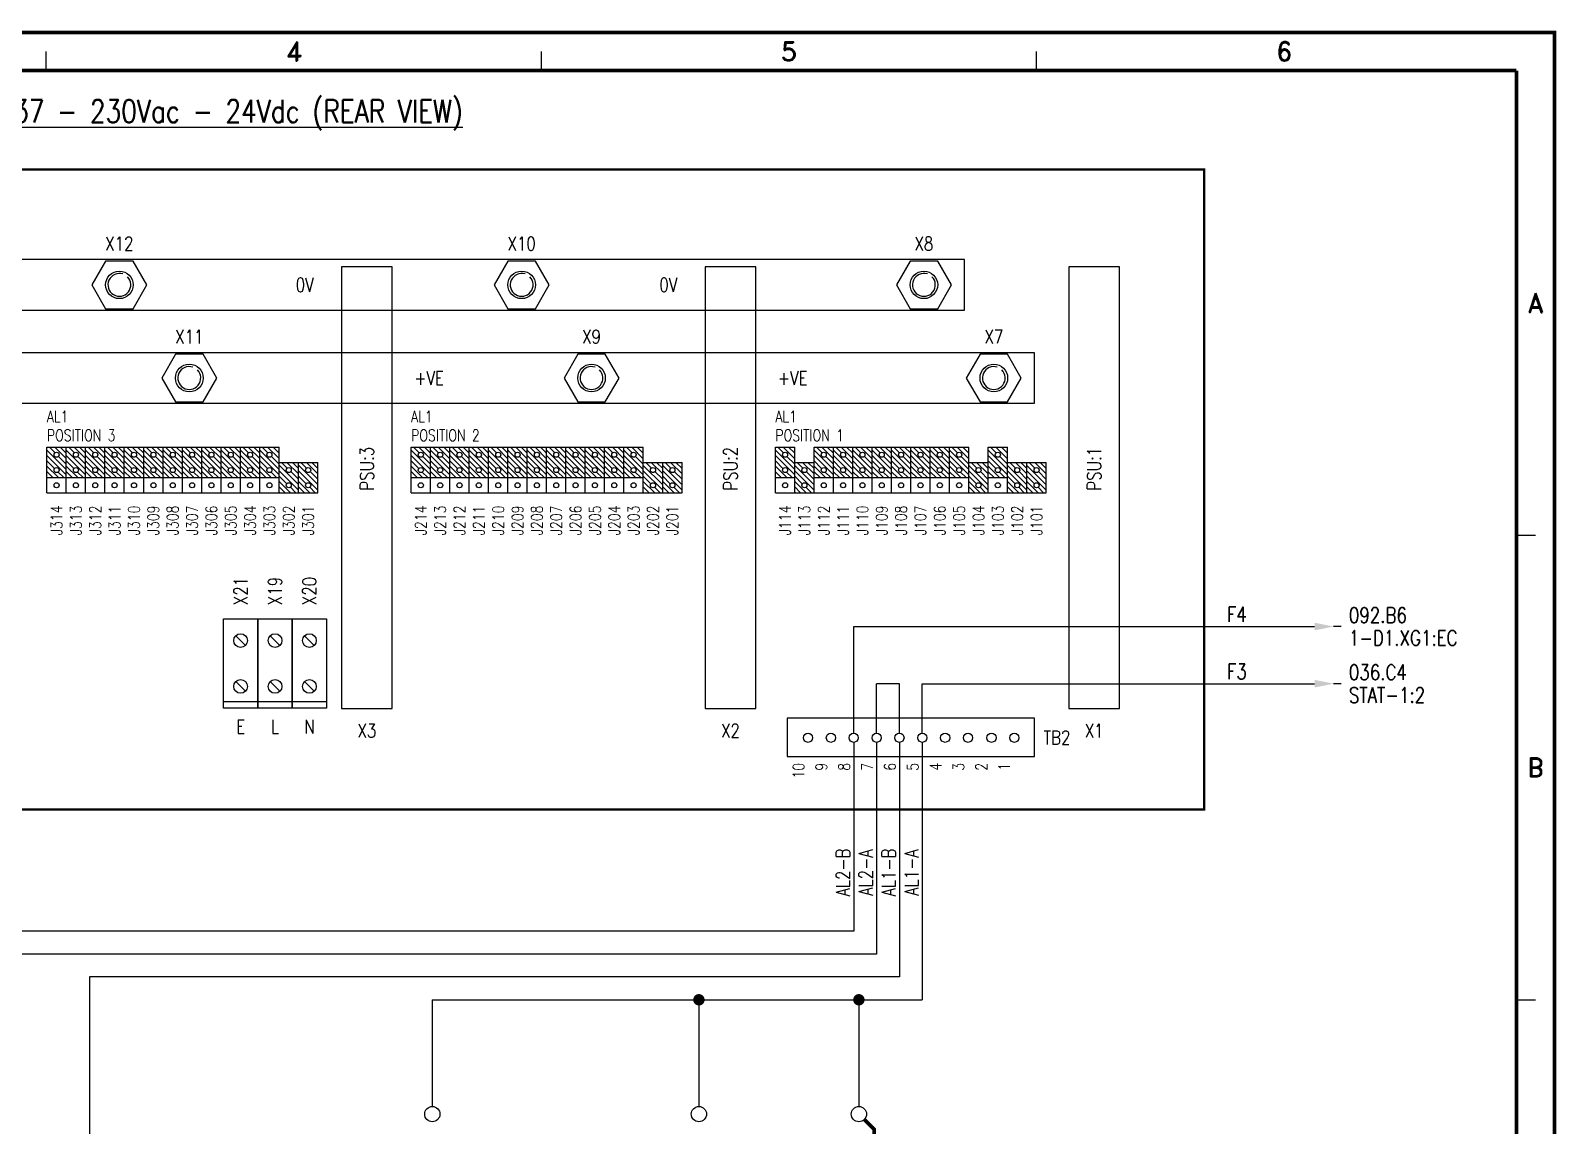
# Model space of a CAD drawing. Extents: x 0 to 414, y 0 to 285.
# Drawn here: x 208.9 to 409.3, y 141.5 to 285.2 of the extents above; entities that cross this region are included whole.
import ezdxf
from ezdxf.enums import TextEntityAlignment as Align

# ---------------------------------------------------------------- set-up
doc = ezdxf.new("R2010")
doc.units = 0
doc.header["$MEASUREMENT"] = 0
doc.linetypes.add('CONTINU', pattern=[0])
doc.linetypes.add('HIDDEN', pattern=[9.525, 6.35, -3.175])
doc.layers.get('0').update_dxf_attribs({"linetype": 'CONTINUOUS'})
for name, color, linetype in [('01-Draw', 7, 'CONTINUOUS'), ('02-Text', 2, 'CONTINUOUS'), ('03-Dim', 3, 'CONTINUOUS'), ('COL', 2, 'CONTINU'), ('MCABGREY-0_5', 4, 'CONTINUOUS'), ('MCABMARKON', 4, 'CONTINUOUS'), ('PCABGREY-0_5', 7, 'CONTINUOUS'), ('PCABMARKON', 7, 'CONTINUOUS'), ('ROW', 2, 'CONTINU'), ('TEXT', 2, 'CONTINUOUS'), ('TPOL', 3, 'CONTINUOUS'), ('UPS', 2, 'CONTINUOUS'), ('XR_FUNCTION', 2, 'CONTINUOUS'), ('XR_MAIN', 2, 'CONTINUOUS')]:
    doc.layers.add(name, color=color, linetype=linetype)
doc.styles.add('CROSSREF', font='ROMANS.shx', dxfattribs={"width": 0.8, "height": 1})
doc.styles.add('FUNCTION', font='romans.shx', dxfattribs={"width": 0.8, "height": 2.5})
doc.styles.add('ROMAND', font='ROMAND')
doc.styles.add('ROMANS', font='romans.shx', dxfattribs={"width": 0.8})
doc.styles.add('WIRES', font='ROMANS.shx', dxfattribs={"width": 0.8, "height": 2})

# ---------------------------------------------------------------- blocks, each defined once
blk = doc.blocks.new('HS-A3')
at = {"color": 1}
for p, q in [((211, 280), (211, 282.5)), ((276, 280), (276, 282.5)), ((341, 280), (341, 282.5)), ((404, 219), (406.5, 219)), ((404, 158), (406.5, 158))]:
    blk.add_line(p, q, dxfattribs=at)
at = {"color": 1, "const_width": 0.5}
blk.add_lwpolyline([(16, 3), (409, 3), (409, 285), (16, 285)], close=True, dxfattribs=at)
for points in [[(16, 280), (404, 280)], [(404, 38), (404, 280)]]:
    blk.add_lwpolyline(points, dxfattribs=at)
at = {"color": 2, "style": 'ROMAND'}
for s, p in [('4', (243.5, 282.5)), ('5', (308.5, 282.5)), ('6', (373.5, 282.5)), ('A', (406.5, 249.5)), ('B', (406.5, 188.5))]:
    blk.add_text(s, height=2.5, dxfattribs=at).set_placement(p, align=Align.MIDDLE)
at = {"layer": 'COL', "style": 'ROMAND', "flags": 9}
for tag, p in [('COL1', (48.5, 282.5)), ('COL2', (113.5, 282.5)), ('COL3', (178.5, 282.5)), ('COL4', (243.5, 282.5)), ('COL5', (308.5, 282.5)), ('COL6', (373.5, 282.5))]:
    blk.add_attdef(tag, p, '', height=2.5, dxfattribs=at)
at = {"layer": 'ROW', "style": 'ROMAND', "flags": 9}
for tag, p in [('ROW1', (406.5, 249.5)), ('ROW2', (406.5, 188.5)), ('ROW3', (406.5, 127.5)), ('ROW4', (406.5, 66.5))]:
    blk.add_attdef(tag, p, '', height=2.5, dxfattribs=at)
at = {"layer": 'UPS', "color": 3, "style": 'ROMANS', "width": 0.8, "flags": 8}
blk.add_attdef('PROJS->NOMPRO', text='', height=1.7, rotation=90, dxfattribs=at).set_placement((13.5, 35), align=Align.MIDDLE_LEFT)
at = {"layer": 'UPS', "style": 'ROMANS', "width": 0.8, "flags": 8}
for tag, height, p in [('PLANOS->VERIF', 2.5, (293.5, 34.25)), ('PLANOS->CANVI1', 2.5, (109, 29.25)), ('PLANOS->NCAN1', 2.5, (149, 29.25)), ('PLANOS->DCAN1', 2.5, (262.5, 29.25)), ('PLANOS->ORIG', 2.5, (293.5, 29.25)), ('PLANOS->CANVI2', 2.5, (109, 24.25)), ('PLANOS->NCAN2', 2.5, (149, 24.25)), ('PLANOS->DCAN2', 2.5, (262.5, 24.25)), ('PLANOS->HECHF', 2.5, (293.5, 24.25)), ('PLANOS->CANVI3', 2.5, (109, 19.25)), ('PLANOS->NCAN3', 2.5, (149, 19.25)), ('PLANOS->DCAN3', 2.5, (262.5, 19.25)), ('PLANOS->HECHD', 2.5, (293.5, 19.25)), ('PLANOS->CANVI4', 2.5, (109, 14.25)), ('PLANOS->NCAN4', 2.5, (149, 14.25)), ('PLANOS->DCAN4', 2.5, (262.5, 14.25)), ('PLANOS->DATACREA', 2.5, (293.5, 14.25)), ('PLANOS->CANVI5', 2.5, (109, 9.25)), ('PLANOS->NCAN5', 2.5, (149, 9.25)), ('PLANOS->DCAN5', 2.5, (262.5, 9.25)), ('PLANOS->NR1', 2.5, (293.5, 9.25)), ('PROJS->DESCPRO3', 5, (345.5, 5.5)), ('PLANOS->PLANO', 5, (378.5, 5.5)), ('PLANOS->USER', 5, (402.75, 5.5)), ('PLANOS->NR2', 2.5, (293.5, 4.25))]:
    blk.add_attdef(tag, text='', height=height, dxfattribs=at).set_placement(p, align=Align.CENTER)
at = {"layer": 'UPS', "style": 'ROMANS', "width": 3.1263, "flags": 8}
blk.add_attdef('PLANOS->MCAN1', text='', height=2.5, rotation=0.061173, dxfattribs=at).set_placement((155, 31.6443), (254, 31.75), align=Align.FIT)
at = {"layer": 'UPS', "style": 'ROMANS', "flags": 8}
for tag, width, p, p2 in [('PLANOS->MCAN2', 3.0574, (155, 26.75), (254, 26.75)), ('PLANOS->MCAN3', 3.0574, (155, 21.75), (254, 21.75)), ('PLANOS->MCAN4', 3.0462, (155, 16.75), (254, 16.75)), ('PLANOS->MCAN5', 3.0574, (155, 11.75), (254, 11.75))]:
    blk.add_attdef(tag, text='', height=2.5, dxfattribs=dict(at, width=width)).set_placement(p, p2, align=Align.FIT)
at = {"layer": 'UPS', "style": 'ROMANS', "width": 0.8, "flags": 8}
blk.add_attdef('PLANOS->DENOM', (313.5, 24.25), '', height=2.5, dxfattribs=at)
at = {"layer": 'UPS', "color": 4, "style": 'ROMANS', "width": 0.8, "flags": 8}
for tag, p in [('PROJS->DESCPRO1', (303, 19.25)), ('PROJS->DESCPRO2', (303, 14.25))]:
    blk.add_attdef(tag, p, '', height=2.5, dxfattribs=at)
at = {"layer": 'UPS', "color": 3, "style": 'ROMANS', "width": 0.8, "flags": 8}
blk.add_attdef('PLANOS->PROTOTIPO', text='', height=1.7, dxfattribs=at).set_placement((39.5, 5.5), align=Align.MIDDLE_LEFT)
at = {"layer": 'UPS', "style": 'ROMANS', "width": 0.8, "flags": 8}
blk.add_attdef('PLANOS->OBS4', text='', height=2.5, dxfattribs=at).set_placement((107, 5.5), align=Align.MIDDLE_LEFT)
blk = doc.blocks.new('EQUPOT03')
blk.add_line((0, 0), (-1, 0))
blk.add_solid([(-3.5, 0.5), (-3.5, -0.5), (-1, 0)])
at = {"layer": 'TEXT', "style": 'ROMANS', "width": 0.8}
blk.add_attdef('CONNECTION', text='', height=2, dxfattribs=at).set_placement((1, -1.5), align=Align.MIDDLE_LEFT)
at = {"layer": 'TPOL', "style": 'ROMANS', "flags": 8}
blk.add_attdef('CN1', (-3.5, 0), '', height=0.0025, dxfattribs=at)
at = {"layer": 'XR_FUNCTION', "style": 'FUNCTION', "width": 0.8, "flags": 1}
blk.add_attdef('XR_FUNCTION', text='', height=1, dxfattribs=at).set_placement((-4.5, 0), align=Align.MIDDLE_RIGHT)
at = {"layer": 'XR_MAIN', "style": 'CROSSREF', "width": 0.8}
for tag in ['XR_NEXT', 'XR_PREV']:
    blk.add_attdef(tag, text='', height=2, dxfattribs=at).set_placement((1, 1.5), align=Align.MIDDLE_LEFT)

msp = doc.modelspace()

# ---------------------------------------------------------------- hatches: boundary and pattern name
at = {"layer": '03-Dim'}
h = msp.add_hatch(dxfattribs=at)
h.set_pattern_fill('ANSI31', color=256, scale=4.000046, angle=-180, style=0)
h.set_pattern_definition([(135, (-459.3813, 489.8068), (0.35355743, 0.35355743), [])])
h.paths.add_polyline_path([(213.63, 226.55), (211.09, 226.55), (211.09, 230.55), (213.63, 230.55)])
h.paths.add_polyline_path([(212.03, 227.55, 1), (212.7, 227.55, 1)], flags=16)
h.paths.add_polyline_path([(212.7, 229.55, 1), (212.03, 229.55, 1)], flags=16)
h = msp.add_hatch(dxfattribs=at)
h.set_pattern_fill('ANSI31', color=256, scale=4.000046, angle=-180, style=0)
h.set_pattern_definition([(135, (-456.8416, 489.8068), (0.35355743, 0.35355743), [])])
h.paths.add_polyline_path([(216.17, 226.55), (213.63, 226.55), (213.63, 230.55), (216.17, 230.55)])
h.paths.add_polyline_path([(214.57, 227.55, 1), (215.24, 227.55, 1)], flags=16)
h.paths.add_polyline_path([(215.24, 229.55, 1), (214.57, 229.55, 1)], flags=16)
h = msp.add_hatch(dxfattribs=at)
h.set_pattern_fill('ANSI31', color=256, scale=4.000046, angle=-180, style=0)
h.set_pattern_definition([(135, (-454.3015, 489.8068), (0.35355743, 0.35355743), [])])
h.paths.add_polyline_path([(218.71, 226.55), (216.17, 226.55), (216.17, 230.55), (218.71, 230.55)])
h.paths.add_polyline_path([(217.11, 227.55, 1), (217.78, 227.55, 1)], flags=16)
h.paths.add_polyline_path([(217.78, 229.55, 1), (217.11, 229.55, 1)], flags=16)
h = msp.add_hatch(dxfattribs=at)
h.set_pattern_fill('ANSI31', color=256, scale=4.000046, angle=-180, style=0)
h.set_pattern_definition([(135, (-451.7614, 489.8068), (0.35355743, 0.35355743), [])])
h.paths.add_polyline_path([(221.25, 226.55), (218.71, 226.55), (218.71, 230.55), (221.25, 230.55)])
h.paths.add_polyline_path([(219.65, 227.55, 1), (220.32, 227.55, 1)], flags=16)
h.paths.add_polyline_path([(220.32, 229.55, 1), (219.65, 229.55, 1)], flags=16)
h = msp.add_hatch(dxfattribs=at)
h.set_pattern_fill('ANSI31', color=256, scale=4.000046, angle=-180, style=0)
h.set_pattern_definition([(135, (-449.2213, 489.8068), (0.35355743, 0.35355743), [])])
h.paths.add_polyline_path([(223.79, 226.55), (221.25, 226.55), (221.25, 230.55), (223.79, 230.55)])
h.paths.add_polyline_path([(222.19, 227.55, 1), (222.86, 227.55, 1)], flags=16)
h.paths.add_polyline_path([(222.86, 229.55, 1), (222.19, 229.55, 1)], flags=16)
h = msp.add_hatch(dxfattribs=at)
h.set_pattern_fill('ANSI31', color=256, scale=4.000046, angle=-180, style=0)
h.set_pattern_definition([(135, (-446.6812, 489.8068), (0.35355743, 0.35355743), [])])
h.paths.add_polyline_path([(226.33, 226.55), (223.79, 226.55), (223.79, 230.55), (226.33, 230.55)])
h.paths.add_polyline_path([(224.73, 227.55, 1), (225.4, 227.55, 1)], flags=16)
h.paths.add_polyline_path([(225.4, 229.55, 1), (224.73, 229.55, 1)], flags=16)
h = msp.add_hatch(dxfattribs=at)
h.set_pattern_fill('ANSI31', color=256, scale=4.000046, angle=-180, style=0)
h.set_pattern_definition([(135, (-444.14115, 489.8068), (0.35355743, 0.35355743), [])])
h.paths.add_polyline_path([(228.87, 226.55), (226.33, 226.55), (226.33, 230.55), (228.87, 230.55)])
h.paths.add_polyline_path([(227.27, 227.55, 1), (227.94, 227.55, 1)], flags=16)
h.paths.add_polyline_path([(227.94, 229.55, 1), (227.27, 229.55, 1)], flags=16)
h = msp.add_hatch(dxfattribs=at)
h.set_pattern_fill('ANSI31', color=256, scale=4.000046, angle=-180, style=0)
h.set_pattern_definition([(135, (-441.6011, 489.8068), (0.35355743, 0.35355743), [])])
h.paths.add_polyline_path([(231.41, 226.55), (228.87, 226.55), (228.87, 230.55), (231.41, 230.55)])
h.paths.add_polyline_path([(229.81, 227.55, 1), (230.48, 227.55, 1)], flags=16)
h.paths.add_polyline_path([(230.48, 229.55, 1), (229.81, 229.55, 1)], flags=16)
h = msp.add_hatch(dxfattribs=at)
h.set_pattern_fill('ANSI31', color=256, scale=4.000046, angle=-180, style=0)
h.set_pattern_definition([(135, (-439.0611, 489.8068), (0.35355743, 0.35355743), [])])
h.paths.add_polyline_path([(233.95, 226.55), (231.41, 226.55), (231.41, 230.55), (233.95, 230.55)])
h.paths.add_polyline_path([(232.35, 227.55, 1), (233.02, 227.55, 1)], flags=16)
h.paths.add_polyline_path([(233.02, 229.55, 1), (232.35, 229.55, 1)], flags=16)
h = msp.add_hatch(dxfattribs=at)
h.set_pattern_fill('ANSI31', color=256, scale=4.000046, angle=-180, style=0)
h.set_pattern_definition([(135, (-436.52106, 489.8068), (0.35355743, 0.35355743), [])])
h.paths.add_polyline_path([(236.49, 226.55), (233.95, 226.55), (233.95, 230.55), (236.49, 230.55)])
h.paths.add_polyline_path([(234.89, 227.55, 1), (235.56, 227.55, 1)], flags=16)
h.paths.add_polyline_path([(235.56, 229.55, 1), (234.89, 229.55, 1)], flags=16)
h = msp.add_hatch(dxfattribs=at)
h.set_pattern_fill('ANSI31', color=256, scale=4.000046, angle=-180, style=0)
h.set_pattern_definition([(135, (-433.98096, 489.8068), (0.35355743, 0.35355743), [])])
h.paths.add_polyline_path([(239.03, 226.55), (236.49, 226.55), (236.49, 230.55), (239.03, 230.55)])
h.paths.add_polyline_path([(237.43, 227.55, 1), (238.1, 227.55, 1)], flags=16)
h.paths.add_polyline_path([(238.1, 229.55, 1), (237.43, 229.55, 1)], flags=16)
h = msp.add_hatch(dxfattribs=at)
h.set_pattern_fill('ANSI31', color=256, scale=4.000046, angle=-180, style=0)
h.set_pattern_definition([(135, (-431.441, 489.8068), (0.35355743, 0.35355743), [])])
h.paths.add_polyline_path([(241.57, 226.55), (239.03, 226.55), (239.03, 230.55), (241.57, 230.55)])
h.paths.add_polyline_path([(239.97, 227.55, 1), (240.64, 227.55, 1)], flags=16)
h.paths.add_polyline_path([(240.64, 229.55, 1), (239.97, 229.55, 1)], flags=16)
h = msp.add_hatch(dxfattribs=at)
h.set_pattern_fill('ANSI31', color=256, scale=4.000046, angle=-180, style=0)
h.set_pattern_definition([(135, (-411.5761, 489.8068), (0.35355743, 0.35355743), [])])
h.paths.add_polyline_path([(261.44, 226.55), (258.9, 226.55), (258.9, 230.55), (261.44, 230.55)])
h.paths.add_polyline_path([(259.84, 227.55, 1), (260.5, 227.55, 1)], flags=16)
h.paths.add_polyline_path([(260.5, 229.55, 1), (259.84, 229.55, 1)], flags=16)
h = msp.add_hatch(dxfattribs=at)
h.set_pattern_fill('ANSI31', color=256, scale=4.000046, angle=-180, style=0)
h.set_pattern_definition([(135, (-409.0361, 489.8068), (0.35355743, 0.35355743), [])])
h.paths.add_polyline_path([(263.98, 226.55), (261.44, 226.55), (261.44, 230.55), (263.98, 230.55)])
h.paths.add_polyline_path([(262.38, 227.55, 1), (263.04, 227.55, 1)], flags=16)
h.paths.add_polyline_path([(263.04, 229.55, 1), (262.38, 229.55, 1)], flags=16)
h = msp.add_hatch(dxfattribs=at)
h.set_pattern_fill('ANSI31', color=256, scale=4.000046, angle=-180, style=0)
h.set_pattern_definition([(135, (-406.4963, 489.8068), (0.35355743, 0.35355743), [])])
h.paths.add_polyline_path([(266.52, 226.55), (263.98, 226.55), (263.98, 230.55), (266.52, 230.55)])
h.paths.add_polyline_path([(264.92, 227.55, 1), (265.58, 227.55, 1)], flags=16)
h.paths.add_polyline_path([(265.58, 229.55, 1), (264.92, 229.55, 1)], flags=16)
h = msp.add_hatch(dxfattribs=at)
h.set_pattern_fill('ANSI31', color=256, scale=4.000046, angle=-180, style=0)
h.set_pattern_definition([(135, (-403.9562, 489.8068), (0.35355743, 0.35355743), [])])
h.paths.add_polyline_path([(269.06, 226.55), (266.52, 226.55), (266.52, 230.55), (269.06, 230.55)])
h.paths.add_polyline_path([(267.46, 227.55, 1), (268.12, 227.55, 1)], flags=16)
h.paths.add_polyline_path([(268.12, 229.55, 1), (267.46, 229.55, 1)], flags=16)
h = msp.add_hatch(dxfattribs=at)
h.set_pattern_fill('ANSI31', color=256, scale=4.000046, angle=-180, style=0)
h.set_pattern_definition([(135, (-401.4161, 489.8068), (0.35355743, 0.35355743), [])])
h.paths.add_polyline_path([(271.6, 226.55), (269.06, 226.55), (269.06, 230.55), (271.6, 230.55)])
h.paths.add_polyline_path([(270, 227.55, 1), (270.66, 227.55, 1)], flags=16)
h.paths.add_polyline_path([(270.66, 229.55, 1), (270, 229.55, 1)], flags=16)
h = msp.add_hatch(dxfattribs=at)
h.set_pattern_fill('ANSI31', color=256, scale=4.000046, angle=-180, style=0)
h.set_pattern_definition([(135, (-398.876, 489.8068), (0.35355743, 0.35355743), [])])
h.paths.add_polyline_path([(274.14, 226.55), (271.6, 226.55), (271.6, 230.55), (274.14, 230.55)])
h.paths.add_polyline_path([(272.54, 227.55, 1), (273.2, 227.55, 1)], flags=16)
h.paths.add_polyline_path([(273.2, 229.55, 1), (272.54, 229.55, 1)], flags=16)
h = msp.add_hatch(dxfattribs=at)
h.set_pattern_fill('ANSI31', color=256, scale=4.000046, angle=-180, style=0)
h.set_pattern_definition([(135, (-396.33595, 489.8068), (0.35355743, 0.35355743), [])])
h.paths.add_polyline_path([(276.68, 226.55), (274.14, 226.55), (274.14, 230.55), (276.68, 230.55)])
h.paths.add_polyline_path([(275.08, 227.55, 1), (275.74, 227.55, 1)], flags=16)
h.paths.add_polyline_path([(275.74, 229.55, 1), (275.08, 229.55, 1)], flags=16)
h = msp.add_hatch(dxfattribs=at)
h.set_pattern_fill('ANSI31', color=256, scale=4.000046, angle=-180, style=0)
h.set_pattern_definition([(135, (-393.7959, 489.8068), (0.35355743, 0.35355743), [])])
h.paths.add_polyline_path([(279.22, 226.55), (276.68, 226.55), (276.68, 230.55), (279.22, 230.55)])
h.paths.add_polyline_path([(277.62, 227.55, 1), (278.28, 227.55, 1)], flags=16)
h.paths.add_polyline_path([(278.28, 229.55, 1), (277.62, 229.55, 1)], flags=16)
h = msp.add_hatch(dxfattribs=at)
h.set_pattern_fill('ANSI31', color=256, scale=4.000046, angle=-180, style=0)
h.set_pattern_definition([(135, (-391.2559, 489.8068), (0.35355743, 0.35355743), [])])
h.paths.add_polyline_path([(281.76, 226.55), (279.22, 226.55), (279.22, 230.55), (281.76, 230.55)])
h.paths.add_polyline_path([(280.16, 227.55, 1), (280.82, 227.55, 1)], flags=16)
h.paths.add_polyline_path([(280.82, 229.55, 1), (280.16, 229.55, 1)], flags=16)
h = msp.add_hatch(dxfattribs=at)
h.set_pattern_fill('ANSI31', color=256, scale=4.000046, angle=-180, style=0)
h.set_pattern_definition([(135, (-388.71586, 489.8068), (0.35355743, 0.35355743), [])])
h.paths.add_polyline_path([(284.3, 226.55), (281.76, 226.55), (281.76, 230.55), (284.3, 230.55)])
h.paths.add_polyline_path([(282.7, 227.55, 1), (283.36, 227.55, 1)], flags=16)
h.paths.add_polyline_path([(283.36, 229.55, 1), (282.7, 229.55, 1)], flags=16)
h = msp.add_hatch(dxfattribs=at)
h.set_pattern_fill('ANSI31', color=256, scale=4.000046, angle=-180, style=0)
h.set_pattern_definition([(135, (-386.17576, 489.8068), (0.35355743, 0.35355743), [])])
h.paths.add_polyline_path([(286.84, 226.55), (284.3, 226.55), (284.3, 230.55), (286.84, 230.55)])
h.paths.add_polyline_path([(285.24, 227.55, 1), (285.9, 227.55, 1)], flags=16)
h.paths.add_polyline_path([(285.9, 229.55, 1), (285.24, 229.55, 1)], flags=16)
h = msp.add_hatch(dxfattribs=at)
h.set_pattern_fill('ANSI31', color=256, scale=4.000046, angle=-180, style=0)
h.set_pattern_definition([(135, (-383.6358, 489.8068), (0.35355743, 0.35355743), [])])
h.paths.add_polyline_path([(289.38, 226.55), (286.84, 226.55), (286.84, 230.55), (289.38, 230.55)])
h.paths.add_polyline_path([(287.78, 227.55, 1), (288.44, 227.55, 1)], flags=16)
h.paths.add_polyline_path([(288.44, 229.55, 1), (287.78, 229.55, 1)], flags=16)
h = msp.add_hatch(dxfattribs=at)
h.set_pattern_fill('ANSI31', color=256, scale=4.000046, angle=-180, style=0)
h.set_pattern_definition([(135, (-363.7708, 489.8068), (0.35355743, 0.35355743), [])])
h.paths.add_polyline_path([(309.25, 226.55), (306.71, 226.55), (306.71, 230.55), (309.25, 230.55)])
h.paths.add_polyline_path([(307.64, 227.55, 1), (308.31, 227.55, 1)], flags=16)
h.paths.add_polyline_path([(308.31, 229.55, 1), (307.64, 229.55, 1)], flags=16)
h = msp.add_hatch(dxfattribs=at)
h.set_pattern_fill('ANSI31', color=256, scale=4.000046, angle=-180, style=0)
h.set_pattern_definition([(135, (-358.6908, 489.8068), (0.35355743, 0.35355743), [])])
h.paths.add_polyline_path([(314.33, 226.55), (311.79, 226.55), (311.79, 230.55), (314.33, 230.55)])
h.paths.add_polyline_path([(312.72, 227.55, 1), (313.39, 227.55, 1)], flags=16)
h.paths.add_polyline_path([(313.39, 229.55, 1), (312.72, 229.55, 1)], flags=16)
h = msp.add_hatch(dxfattribs=at)
h.set_pattern_fill('ANSI31', color=256, scale=4.000046, angle=-180, style=0)
h.set_pattern_definition([(135, (-356.1508, 489.8068), (0.35355743, 0.35355743), [])])
h.paths.add_polyline_path([(316.87, 226.55), (314.33, 226.55), (314.33, 230.55), (316.87, 230.55)])
h.paths.add_polyline_path([(315.26, 227.55, 1), (315.93, 227.55, 1)], flags=16)
h.paths.add_polyline_path([(315.93, 229.55, 1), (315.26, 229.55, 1)], flags=16)
h = msp.add_hatch(dxfattribs=at)
h.set_pattern_fill('ANSI31', color=256, scale=4.000046, angle=-180, style=0)
h.set_pattern_definition([(135, (-353.6108, 489.8068), (0.35355743, 0.35355743), [])])
h.paths.add_polyline_path([(319.41, 226.55), (316.87, 226.55), (316.87, 230.55), (319.41, 230.55)])
h.paths.add_polyline_path([(317.8, 227.55, 1), (318.47, 227.55, 1)], flags=16)
h.paths.add_polyline_path([(318.47, 229.55, 1), (317.8, 229.55, 1)], flags=16)
h = msp.add_hatch(dxfattribs=at)
h.set_pattern_fill('ANSI31', color=256, scale=4.000046, angle=-180, style=0)
h.set_pattern_definition([(135, (-351.0707, 489.8068), (0.35355743, 0.35355743), [])])
h.paths.add_polyline_path([(321.95, 226.55), (319.41, 226.55), (319.41, 230.55), (321.95, 230.55)])
h.paths.add_polyline_path([(320.34, 227.55, 1), (321.01, 227.55, 1)], flags=16)
h.paths.add_polyline_path([(321.01, 229.55, 1), (320.34, 229.55, 1)], flags=16)
h = msp.add_hatch(dxfattribs=at)
h.set_pattern_fill('ANSI31', color=256, scale=4.000046, angle=-180, style=0)
h.set_pattern_definition([(135, (-348.53065, 489.8068), (0.35355743, 0.35355743), [])])
h.paths.add_polyline_path([(324.49, 226.55), (321.95, 226.55), (321.95, 230.55), (324.49, 230.55)])
h.paths.add_polyline_path([(322.88, 227.55, 1), (323.55, 227.55, 1)], flags=16)
h.paths.add_polyline_path([(323.55, 229.55, 1), (322.88, 229.55, 1)], flags=16)
h = msp.add_hatch(dxfattribs=at)
h.set_pattern_fill('ANSI31', color=256, scale=4.000046, angle=-180, style=0)
h.set_pattern_definition([(135, (-345.9906, 489.8068), (0.35355743, 0.35355743), [])])
h.paths.add_polyline_path([(327.03, 226.55), (324.49, 226.55), (324.49, 230.55), (327.03, 230.55)])
h.paths.add_polyline_path([(325.42, 227.55, 1), (326.09, 227.55, 1)], flags=16)
h.paths.add_polyline_path([(326.09, 229.55, 1), (325.42, 229.55, 1)], flags=16)
h = msp.add_hatch(dxfattribs=at)
h.set_pattern_fill('ANSI31', color=256, scale=4.000046, angle=-180, style=0)
h.set_pattern_definition([(135, (-343.4506, 489.8068), (0.35355743, 0.35355743), [])])
h.paths.add_polyline_path([(329.57, 226.55), (327.03, 226.55), (327.03, 230.55), (329.57, 230.55)])
h.paths.add_polyline_path([(327.96, 227.55, 1), (328.63, 227.55, 1)], flags=16)
h.paths.add_polyline_path([(328.63, 229.55, 1), (327.96, 229.55, 1)], flags=16)
h = msp.add_hatch(dxfattribs=at)
h.set_pattern_fill('ANSI31', color=256, scale=4.000046, angle=-180, style=0)
h.set_pattern_definition([(135, (-340.91056, 489.8068), (0.35355743, 0.35355743), [])])
h.paths.add_polyline_path([(332.11, 226.55), (329.57, 226.55), (329.57, 230.55), (332.11, 230.55)])
h.paths.add_polyline_path([(330.5, 227.55, 1), (331.17, 227.55, 1)], flags=16)
h.paths.add_polyline_path([(331.17, 229.55, 1), (330.5, 229.55, 1)], flags=16)
h = msp.add_hatch(dxfattribs=at)
h.set_pattern_fill('ANSI31', color=256, scale=4.000046, angle=-180, style=0)
h.set_pattern_definition([(135, (-335.8305, 489.8068), (0.35355743, 0.35355743), [])])
h.paths.add_polyline_path([(337.19, 226.55), (334.65, 226.55), (334.65, 230.55), (337.19, 230.55)])
h.paths.add_polyline_path([(335.58, 227.55, 1), (336.25, 227.55, 1)], flags=16)
h.paths.add_polyline_path([(336.25, 229.55, 1), (335.58, 229.55, 1)], flags=16)
h = msp.add_hatch(dxfattribs=at)
h.set_pattern_fill('ANSI31', color=256, scale=4.000046, angle=-180, style=0)
h.set_pattern_definition([(135, (-428.9012, 487.8069), (0.35355743, 0.35355743), [])])
h.paths.add_polyline_path([(244.11, 224.55), (241.57, 224.55), (241.57, 228.55), (244.11, 228.55)])
h.paths.add_polyline_path([(242.51, 225.55, 1), (243.18, 225.55, 1)], flags=16)
h.paths.add_polyline_path([(243.18, 227.55, 1), (242.51, 227.55, 1)], flags=16)
h = msp.add_hatch(dxfattribs=at)
h.set_pattern_fill('ANSI31', color=256, scale=4.000046, angle=-180, style=0)
h.set_pattern_definition([(135, (-426.3611, 487.8069), (0.35355743, 0.35355743), [])])
h.paths.add_polyline_path([(246.65, 224.55), (244.11, 224.55), (244.11, 228.55), (246.65, 228.55)])
h.paths.add_polyline_path([(245.05, 225.55, 1), (245.72, 225.55, 1)], flags=16)
h.paths.add_polyline_path([(245.72, 227.55, 1), (245.05, 227.55, 1)], flags=16)
h = msp.add_hatch(dxfattribs=at)
h.set_pattern_fill('ANSI31', color=256, scale=4.000046, angle=-180, style=0)
h.set_pattern_definition([(135, (-381.096, 487.8069), (0.35355743, 0.35355743), [])])
h.paths.add_polyline_path([(291.92, 224.55), (289.38, 224.55), (289.38, 228.55), (291.92, 228.55)])
h.paths.add_polyline_path([(290.32, 225.55, 1), (290.98, 225.55, 1)], flags=16)
h.paths.add_polyline_path([(290.98, 227.55, 1), (290.32, 227.55, 1)], flags=16)
h = msp.add_hatch(dxfattribs=at)
h.set_pattern_fill('ANSI31', color=256, scale=4.000046, angle=-180, style=0)
h.set_pattern_definition([(135, (-378.5559, 487.8069), (0.35355743, 0.35355743), [])])
h.paths.add_polyline_path([(294.46, 224.55), (291.92, 224.55), (291.92, 228.55), (294.46, 228.55)])
h.paths.add_polyline_path([(292.86, 225.55, 1), (293.52, 225.55, 1)], flags=16)
h.paths.add_polyline_path([(293.52, 227.55, 1), (292.86, 227.55, 1)], flags=16)
h = msp.add_hatch(dxfattribs=at)
h.set_pattern_fill('ANSI31', color=256, scale=4.000046, angle=-180, style=0)
h.set_pattern_definition([(135, (-361.2308, 487.8069), (0.35355743, 0.35355743), [])])
h.paths.add_polyline_path([(311.79, 224.55), (309.25, 224.55), (309.25, 228.55), (311.79, 228.55)])
h.paths.add_polyline_path([(310.18, 225.55, 1), (310.85, 225.55, 1)], flags=16)
h.paths.add_polyline_path([(310.85, 227.55, 1), (310.18, 227.55, 1)], flags=16)
h = msp.add_hatch(dxfattribs=at)
h.set_pattern_fill('ANSI31', color=256, scale=4.000046, angle=-180, style=0)
h.set_pattern_definition([(135, (-338.37053, 487.80676), (0.35355743, 0.35355743), [])])
h.paths.add_polyline_path([(334.65, 224.55), (332.11, 224.55), (332.11, 228.55), (334.65, 228.55)])
h.paths.add_polyline_path([(333.04, 225.55, 1), (333.71, 225.55, 1)], flags=16)
h.paths.add_polyline_path([(333.71, 227.55, 1), (333.04, 227.55, 1)], flags=16)
h = msp.add_hatch(dxfattribs=at)
h.set_pattern_fill('ANSI31', color=256, scale=4.000046, angle=-180, style=0)
h.set_pattern_definition([(135, (-333.2907, 487.8069), (0.35355743, 0.35355743), [])])
h.paths.add_polyline_path([(339.73, 224.55), (337.19, 224.55), (337.19, 228.55), (339.73, 228.55)])
h.paths.add_polyline_path([(338.12, 225.55, 1), (338.79, 225.55, 1)], flags=16)
h.paths.add_polyline_path([(338.79, 227.55, 1), (338.12, 227.55, 1)], flags=16)
h = msp.add_hatch(dxfattribs=at)
h.set_pattern_fill('ANSI31', color=256, scale=4.000046, angle=-180, style=0)
h.set_pattern_definition([(135, (-330.7506, 487.8069), (0.35355743, 0.35355743), [])])
h.paths.add_polyline_path([(342.27, 224.55), (339.73, 224.55), (339.73, 228.55), (342.27, 228.55)])
h.paths.add_polyline_path([(340.66, 225.55, 1), (341.33, 225.55, 1)], flags=16)
h.paths.add_polyline_path([(341.33, 227.55, 1), (340.66, 227.55, 1)], flags=16)

# ---------------------------------------------------------------- linework, layer by layer
for p, q in [((263.98, 224.55), (263.98, 230.55)), ((320, 193), (320, 199.5)), ((323, 193), (323, 199.5)), ((317, 191.8), (317, 167)), ((320, 191.8), (320, 164)), ((323, 191.8), (323, 161)), ((326, 191.8), (326, 158)), ((317, 167), (97.67, 167)), ((216.68, 161), (216.68, 84)), ((261.68, 158), (326, 158)), ((261.68, 158), (261.68, 144)), ((296.68, 158), (296.68, 144)), ((317.68, 158), (317.68, 144))]:
    msp.add_line(p, q)
for points in [[(71.84, 255.17), (71.84, 248.55), (331.56, 248.55), (331.56, 255.17)], [(81.02, 242.94), (81.02, 236.32), (340.73, 236.32), (340.73, 242.94)]]:
    msp.add_lwpolyline(points, close=True)
at = {"const_width": 0.75}
for points in [[(297.05, 158, -1), (296.3, 158, -1)], [(318.05, 158, -1), (317.3, 158, -1)]]:
    msp.add_lwpolyline(points, format="xyb", close=True, dxfattribs=at)
at = {"const_width": 0.5}
msp.add_lwpolyline([(318.38, 142.29), (319.68, 141), (319.68, 139), (318.38, 137.71)], dxfattribs=at)
for centre in [(261.68, 143), (296.68, 143), (317.68, 143)]:
    msp.add_circle(centre, 1)
at = {"layer": '01-Draw'}
for p, q in [((211.09, 224.55), (211.09, 230.55)), ((211.09, 230.55), (213.63, 230.55)), ((213.63, 224.55), (213.63, 230.55)), ((213.63, 224.55), (213.63, 230.55)), ((213.63, 224.55), (213.63, 230.55)), ((213.63, 230.55), (216.17, 230.55)), ((216.17, 230.55), (218.71, 230.55)), ((216.17, 224.55), (216.17, 230.55)), ((218.71, 224.55), (218.71, 230.55)), ((218.71, 230.55), (221.25, 230.55)), ((221.25, 224.55), (221.25, 230.55)), ((221.25, 230.55), (223.79, 230.55)), ((223.79, 224.55), (223.79, 230.55)), ((223.79, 230.55), (226.33, 230.55)), ((226.33, 230.55), (228.87, 230.55)), ((226.33, 224.55), (226.33, 230.55)), ((228.87, 224.55), (228.87, 230.55)), ((228.87, 230.55), (231.41, 230.55)), ((231.41, 224.55), (231.41, 230.55)), ((231.41, 230.55), (233.95, 230.55)), ((233.95, 230.55), (236.49, 230.55)), ((233.95, 224.55), (233.95, 230.55)), ((236.49, 224.55), (236.49, 230.55)), ((236.49, 224.55), (236.49, 230.55)), ((236.49, 230.55), (239.03, 230.55)), ((239.03, 224.55), (239.03, 230.55)), ((239.03, 224.55), (239.03, 230.55)), ((239.03, 230.55), (241.57, 230.55)), ((241.57, 224.55), (241.57, 230.55)), ((241.57, 224.55), (241.57, 230.55)), ((258.9, 230.55), (261.44, 230.55)), ((258.9, 224.55), (258.9, 230.55)), ((261.44, 224.55), (261.44, 230.55)), ((261.44, 224.55), (261.44, 230.55)), ((261.44, 230.55), (263.98, 230.55)), ((263.98, 224.55), (263.98, 230.55)), ((263.98, 230.55), (266.52, 230.55)), ((266.52, 230.55), (269.06, 230.55)), ((266.52, 224.55), (266.52, 230.55)), ((266.52, 224.55), (266.52, 230.55)), ((269.06, 224.55), (269.06, 230.55)), ((269.06, 224.55), (269.06, 230.55)), ((269.06, 230.55), (271.6, 230.55)), ((271.6, 224.55), (271.6, 230.55)), ((271.6, 224.55), (271.6, 230.55)), ((271.6, 230.55), (274.14, 230.55)), ((274.14, 230.55), (276.68, 230.55)), ((274.14, 224.55), (274.14, 230.55)), ((276.68, 224.55), (276.68, 230.55)), ((276.68, 230.55), (279.22, 230.55)), ((279.22, 224.55), (279.22, 230.55)), ((279.22, 230.55), (281.76, 230.55)), ((281.76, 230.55), (284.3, 230.55)), ((281.76, 224.55), (281.76, 230.55)), ((284.3, 224.55), (284.3, 230.55)), ((284.3, 224.55), (284.3, 230.55)), ((284.3, 230.55), (286.84, 230.55)), ((286.84, 224.55), (286.84, 230.55)), ((286.84, 224.55), (286.84, 230.55)), ((286.84, 230.55), (289.38, 230.55)), ((289.38, 224.55), (289.38, 230.55)), ((289.38, 224.55), (289.38, 230.55)), ((306.71, 230.55), (309.25, 230.55)), ((306.71, 224.55), (306.71, 230.55)), ((309.25, 224.55), (309.25, 230.55)), ((309.25, 224.55), (309.25, 230.55)), ((311.79, 230.55), (314.33, 230.55)), ((311.79, 224.55), (311.79, 230.55)), ((314.33, 230.55), (316.87, 230.55)), ((314.33, 224.55), (314.33, 230.55)), ((316.87, 224.55), (316.87, 230.55)), ((316.87, 230.55), (319.41, 230.55)), ((319.41, 224.55), (319.41, 230.55)), ((319.41, 230.55), (321.95, 230.55)), ((321.95, 224.55), (321.95, 230.55)), ((321.95, 230.55), (324.49, 230.55)), ((324.49, 230.55), (327.03, 230.55)), ((324.49, 224.55), (324.49, 230.55)), ((327.03, 224.55), (327.03, 230.55)), ((327.03, 230.55), (329.57, 230.55)), ((329.57, 224.55), (329.57, 230.55)), ((329.57, 230.55), (332.11, 230.55)), ((332.11, 224.55), (332.11, 230.55)), ((334.65, 224.55), (334.65, 230.55)), ((334.65, 230.55), (337.19, 230.55)), ((337.19, 224.55), (337.19, 230.55)), ((241.57, 228.55), (244.11, 228.55)), ((244.11, 224.55), (244.11, 228.55)), ((244.11, 228.55), (246.66, 228.55)), ((246.66, 224.55), (246.66, 228.55)), ((289.38, 228.55), (291.92, 228.55)), ((291.92, 224.55), (291.92, 228.55)), ((291.92, 228.55), (294.46, 228.55)), ((294.46, 224.55), (294.46, 228.55)), ((309.25, 228.55), (311.79, 228.55)), ((332.11, 228.55), (334.65, 228.55)), ((337.19, 228.55), (339.73, 228.55)), ((339.73, 228.55), (342.27, 228.55)), ((339.73, 224.55), (339.73, 228.55)), ((342.27, 224.55), (342.27, 228.55)), ((211.09, 226.55), (213.63, 226.55)), ((213.63, 226.55), (216.17, 226.55)), ((216.17, 226.55), (218.71, 226.55)), ((218.71, 226.55), (221.25, 226.55)), ((221.25, 226.55), (223.79, 226.55)), ((223.79, 226.55), (226.33, 226.55)), ((226.33, 226.55), (228.87, 226.55)), ((228.87, 226.55), (231.41, 226.55)), ((231.41, 226.55), (233.95, 226.55)), ((233.95, 226.55), (236.49, 226.55)), ((236.49, 226.55), (239.03, 226.55)), ((239.03, 226.55), (241.57, 226.55)), ((258.9, 226.55), (261.44, 226.55)), ((261.44, 226.55), (263.98, 226.55)), ((263.98, 226.55), (266.52, 226.55)), ((266.52, 226.55), (269.06, 226.55)), ((269.06, 226.55), (271.6, 226.55)), ((271.6, 226.55), (274.14, 226.55)), ((274.14, 226.55), (276.68, 226.55)), ((276.68, 226.55), (279.22, 226.55)), ((279.22, 226.55), (281.76, 226.55)), ((281.76, 226.55), (284.3, 226.55)), ((284.3, 226.55), (286.84, 226.55)), ((286.84, 226.55), (289.38, 226.55)), ((306.71, 226.55), (309.25, 226.55)), ((311.79, 226.55), (314.33, 226.55)), ((314.33, 226.55), (316.87, 226.55)), ((316.87, 226.55), (319.41, 226.55)), ((319.41, 226.55), (321.95, 226.55)), ((321.95, 226.55), (324.49, 226.55)), ((324.49, 226.55), (327.03, 226.55)), ((327.03, 226.55), (329.57, 226.55)), ((329.57, 226.55), (332.11, 226.55)), ((334.65, 226.55), (337.19, 226.55)), ((211.09, 224.55), (246.66, 224.55)), ((258.9, 224.55), (294.46, 224.55)), ((261.44, 224.55), (263.98, 224.55)), ((306.71, 224.55), (342.27, 224.55)), ((311.79, 224.55), (314.33, 224.55)), ((235.88, 205.8), (237.16, 204.52)), ((240.39, 205.8), (241.67, 204.52)), ((244.91, 205.8), (246.18, 204.52)), ((235.88, 199.78), (237.16, 198.5)), ((240.39, 199.78), (241.67, 198.5)), ((244.91, 199.78), (246.18, 198.5)), ((238.77, 197.13), (234.26, 197.13)), ((243.28, 197.13), (238.77, 197.13)), ((247.8, 197.13), (243.29, 197.13))]:
    msp.add_line(p, q, dxfattribs=at)
at = {"layer": '01-Draw', "linetype": 'Continuous', "const_width": 0.301}
msp.add_lwpolyline([(363, 267), (61, 267), (61, 183), (363, 183)], close=True, dxfattribs=at)
at = {"layer": '01-Draw'}
for points in [[(218.8, 254.99), (216.99, 251.86), (218.8, 248.73), (222.41, 248.73), (224.21, 251.86), (222.41, 254.99)], [(271.6, 254.99), (269.8, 251.86), (271.6, 248.73), (275.21, 248.73), (277.02, 251.86), (275.21, 254.99)], [(324.41, 254.99), (322.6, 251.86), (324.41, 248.73), (328.02, 248.73), (329.82, 251.86), (328.02, 254.99)], [(227.97, 242.76), (226.16, 239.63), (227.97, 236.5), (231.58, 236.5), (233.39, 239.63), (231.58, 242.76)], [(280.78, 242.76), (278.97, 239.63), (280.78, 236.5), (284.39, 236.5), (286.19, 239.63), (284.39, 242.76)], [(333.58, 242.76), (331.77, 239.63), (333.58, 236.5), (337.19, 236.5), (339, 239.63), (337.19, 242.76)], [(234.26, 208.02), (238.77, 208.02), (238.77, 196.28), (234.26, 196.28)], [(238.77, 208.02), (243.29, 208.02), (243.29, 196.28), (238.77, 196.28)], [(243.29, 208.02), (247.8, 208.02), (247.8, 196.28), (243.29, 196.28)], [(308.25, 194.96), (308.25, 189.96), (340.75, 189.96), (340.75, 194.96)]]:
    msp.add_lwpolyline(points, close=True, dxfattribs=at)
for centre, radius in [((220.6, 251.86), 1.81), ((273.41, 251.86), 1.81), ((326.21, 251.86), 1.81), ((229.78, 239.63), 1.81), ((282.58, 239.63), 1.81), ((335.39, 239.63), 1.81), ((212.36, 229.55), 0.333), ((214.9, 229.55), 0.333), ((217.44, 229.55), 0.333), ((219.98, 229.55), 0.333), ((222.52, 229.55), 0.333), ((225.06, 229.55), 0.333), ((227.6, 229.55), 0.333), ((230.14, 229.55), 0.333), ((232.68, 229.55), 0.333), ((235.22, 229.55), 0.333), ((237.76, 229.55), 0.333), ((240.3, 229.55), 0.333), ((260.17, 229.55), 0.333), ((262.71, 229.55), 0.333), ((265.25, 229.55), 0.333), ((267.79, 229.55), 0.333), ((270.33, 229.55), 0.333), ((272.87, 229.55), 0.333), ((275.41, 229.55), 0.333), ((277.95, 229.55), 0.333), ((280.49, 229.55), 0.333), ((283.03, 229.55), 0.333), ((285.57, 229.55), 0.333), ((288.11, 229.55), 0.333), ((307.98, 229.55), 0.333), ((313.06, 229.55), 0.333), ((315.6, 229.55), 0.333), ((318.14, 229.55), 0.333), ((320.68, 229.55), 0.333), ((323.22, 229.55), 0.333), ((325.76, 229.55), 0.333), ((328.3, 229.55), 0.333), ((330.84, 229.55), 0.333), ((335.92, 229.55), 0.333), ((212.36, 227.55), 0.333), ((214.9, 227.55), 0.333), ((217.44, 227.55), 0.333), ((219.98, 227.55), 0.333), ((222.52, 227.55), 0.333), ((225.06, 227.55), 0.333), ((227.6, 227.55), 0.333), ((230.14, 227.55), 0.333), ((232.68, 227.55), 0.333), ((235.22, 227.55), 0.333), ((237.76, 227.55), 0.333), ((240.3, 227.55), 0.333), ((242.84, 227.55), 0.333), ((245.38, 227.55), 0.333), ((260.17, 227.55), 0.333), ((262.71, 227.55), 0.333), ((265.25, 227.55), 0.333), ((267.79, 227.55), 0.333), ((270.33, 227.55), 0.333), ((272.87, 227.55), 0.333), ((275.41, 227.55), 0.333), ((277.95, 227.55), 0.333), ((280.49, 227.55), 0.333), ((283.03, 227.55), 0.333), ((285.57, 227.55), 0.333), ((288.11, 227.55), 0.333), ((290.65, 227.55), 0.333), ((293.19, 227.55), 0.333), ((307.98, 227.55), 0.333), ((310.52, 227.55), 0.333), ((313.06, 227.55), 0.333), ((315.6, 227.55), 0.333), ((318.14, 227.55), 0.333), ((320.68, 227.55), 0.333), ((323.22, 227.55), 0.333), ((325.76, 227.55), 0.333), ((328.3, 227.55), 0.333), ((330.84, 227.55), 0.333), ((333.38, 227.55), 0.333), ((335.92, 227.55), 0.333), ((338.46, 227.55), 0.333), ((341, 227.55), 0.333), ((212.36, 225.55), 0.333), ((214.9, 225.55), 0.333), ((217.44, 225.55), 0.333), ((219.98, 225.55), 0.333), ((222.52, 225.55), 0.333), ((225.06, 225.55), 0.333), ((227.6, 225.55), 0.333), ((230.14, 225.55), 0.333), ((232.68, 225.55), 0.333), ((235.22, 225.55), 0.333), ((237.76, 225.55), 0.333), ((240.3, 225.55), 0.333), ((242.84, 225.55), 0.333), ((245.38, 225.55), 0.333), ((260.17, 225.55), 0.333), ((262.71, 225.55), 0.333), ((265.25, 225.55), 0.333), ((267.79, 225.55), 0.333), ((270.33, 225.55), 0.333), ((272.87, 225.55), 0.333), ((275.41, 225.55), 0.333), ((277.95, 225.55), 0.333), ((280.49, 225.55), 0.333), ((283.03, 225.55), 0.333), ((285.57, 225.55), 0.333), ((288.11, 225.55), 0.333), ((290.65, 225.55), 0.333), ((293.19, 225.55), 0.333), ((307.98, 225.55), 0.333), ((310.52, 225.55), 0.333), ((313.06, 225.55), 0.333), ((315.6, 225.55), 0.333), ((318.14, 225.55), 0.333), ((320.68, 225.55), 0.333), ((323.22, 225.55), 0.333), ((325.76, 225.55), 0.333), ((328.3, 225.55), 0.333), ((330.84, 225.55), 0.333), ((333.38, 225.55), 0.333), ((335.92, 225.55), 0.333), ((338.46, 225.55), 0.333), ((341, 225.55), 0.333), ((236.52, 205.16), 0.903), ((241.03, 205.16), 0.903), ((245.55, 205.16), 0.903), ((236.52, 199.14), 0.903), ((241.03, 199.14), 0.903), ((245.55, 199.14), 0.903)]:
    msp.add_circle(centre, radius, dxfattribs=at)
at = {"layer": '03-Dim', "linetype": 'HIDDEN', "ltscale": 10}
for points in [[(256.4, 254.21), (249.78, 254.21), (249.78, 196.24), (256.4, 196.24)], [(304.13, 254.21), (297.51, 254.21), (297.51, 196.24), (304.13, 196.24)], [(351.87, 254.21), (345.24, 254.21), (345.24, 196.24), (351.87, 196.24)]]:
    msp.add_lwpolyline(points, close=True, dxfattribs=at)
at = {"layer": '03-Dim'}
for centre in [(220.6, 251.86), (273.41, 251.86), (326.21, 251.86), (229.78, 239.63), (282.58, 239.63), (335.39, 239.63)]:
    msp.add_arc(centre, 1.5, 72.2922, 45, dxfattribs=at)
at = {"layer": 'PCABGREY-0_5'}
for p, q in [((317, 207), (366, 207)), ((317, 193), (317, 207)), ((366, 207), (377.5, 207)), ((323, 199.5), (320, 199.5))]:
    msp.add_line(p, q, dxfattribs=at)
at = {"layer": 'PCABMARKON'}
for p, q in [((326, 199.5), (366, 199.5)), ((326, 193), (326, 199.5)), ((366, 199.5), (377.5, 199.5)), ((320, 164), (201.68, 164)), ((323, 161), (216.68, 161))]:
    msp.add_line(p, q, dxfattribs=at)
for centre in [(311, 192.4), (314, 192.4), (317, 192.4), (320, 192.4), (323, 192.4), (326, 192.4), (329, 192.4), (332, 192.4), (335.09, 192.4), (338.09, 192.4)]:
    msp.add_circle(centre, 0.6, dxfattribs=at)

# ---------------------------------------------------------------- block references
msp.add_blockref('HS-A3', (0, 0))
ref = msp.add_blockref('EQUPOT03', (381, 207), dxfattribs=at)
ref.add_attrib('CN1', '1', (377.5, 207), dxfattribs={"layer": 'TPOL', "height": 0.0025, "style": 'ROMANS'})
ref.add_attrib('CONNECTION', '1-D1.XG1:EC', dxfattribs={"layer": 'TEXT', "height": 2, "style": 'ROMANS', "width": 0.8}).set_placement((382, 205.5), align=Align.MIDDLE_LEFT)
ref.add_attrib('XR_NEXT', '092.B6', dxfattribs={"layer": 'XR_MAIN', "height": 2, "style": 'CROSSREF', "width": 0.8}).set_placement((382, 208.5), align=Align.MIDDLE_LEFT)
ref = msp.add_blockref('EQUPOT03', (381, 199.5), dxfattribs=at)
ref.add_attrib('CN1', '1', (377.5, 199.5), dxfattribs={"layer": 'TPOL', "height": 0.0025, "style": 'ROMANS'})
ref.add_attrib('CONNECTION', 'STAT-1:2', dxfattribs={"layer": 'TEXT', "height": 2, "style": 'ROMANS', "width": 0.8}).set_placement((382, 198), align=Align.MIDDLE_LEFT)
ref.add_attrib('XR_PREV', '036.C4', dxfattribs={"layer": 'XR_MAIN', "height": 2, "style": 'CROSSREF', "width": 0.8}).set_placement((382, 201), align=Align.MIDDLE_LEFT)

# ---------------------------------------------------------------- texts
at = {"layer": '02-Text', "style": 'ROMANS', "width": 0.8}
for s, height, p in [('X12', 1.806, (220.6, 257.28)), ('X10', 1.806, (273.41, 257.28)), ('X8', 1.8, (326.21, 257.28)), ('0V', 1.8, (244.93, 251.86)), ('0V', 1.8, (292.66, 251.86)), ('X11', 1.8, (229.78, 245.05)), ('X9', 1.8, (282.58, 245.05)), ('X7', 1.8, (335.39, 245.05)), ('+VE', 1.8, (261.25, 239.63)), ('+VE', 1.8, (308.98, 239.63))]:
    msp.add_text(s, height=height, dxfattribs=at).set_placement(p, align=Align.MIDDLE_CENTER)
for s, p in [('PSU:3', (253.09, 227.72)), ('PSU:2', (300.82, 227.72)), ('PSU:1', (348.56, 227.72)), ('AL2-B', (315.59, 174.72)), ('AL2-A', (318.59, 174.72)), ('AL1-B', (321.59, 174.72)), ('AL1-A', (324.59, 174.72))]:
    msp.add_text(s, height=1.8, rotation=90, dxfattribs=at).set_placement(p, align=Align.MIDDLE_CENTER)
at = {"layer": '02-Text', "color": 3, "style": 'ROMANS', "width": 0.8}
for s, p in [('J314', (212.36, 222.89)), ('J313', (214.9, 222.89)), ('J312', (217.44, 222.89)), ('J311', (219.98, 222.89)), ('J310', (222.52, 222.89)), ('J309', (225.06, 222.89)), ('J308', (227.6, 222.89)), ('J307', (230.14, 222.89)), ('J306', (232.68, 222.89)), ('J305', (235.22, 222.89)), ('J304', (237.76, 222.89)), ('J303', (240.3, 222.89)), ('J302', (242.84, 222.89)), ('J301', (245.38, 222.89)), ('J214', (260.17, 222.89)), ('J213', (262.71, 222.89)), ('J212', (265.25, 222.89)), ('J211', (267.79, 222.89)), ('J210', (270.33, 222.89)), ('J209', (272.87, 222.89)), ('J208', (275.41, 222.89)), ('J207', (277.95, 222.89)), ('J206', (280.49, 222.89)), ('J205', (283.03, 222.89)), ('J204', (285.57, 222.89)), ('J203', (288.11, 222.89)), ('J202', (290.65, 222.89)), ('J201', (293.19, 222.89)), ('J114', (307.98, 222.89)), ('J113', (310.52, 222.89)), ('J112', (313.06, 222.89)), ('J111', (315.6, 222.89)), ('J110', (318.14, 222.89)), ('J109', (320.68, 222.89)), ('J108', (323.22, 222.89)), ('J107', (325.76, 222.89)), ('J106', (328.3, 222.89)), ('J105', (330.84, 222.89)), ('J104', (333.38, 222.89)), ('J103', (335.92, 222.89)), ('J102', (338.46, 222.89)), ('J101', (341, 222.89)), ('10', (309.75, 189.11)), ('9', (312.75, 189.11)), ('8', (315.75, 189.11)), ('7', (318.75, 189.11)), ('6', (321.75, 189.11)), ('5', (324.75, 189.11)), ('4', (327.75, 189.11)), ('3', (330.75, 189.11)), ('2', (333.75, 189.11)), ('1', (336.75, 189.11))]:
    msp.add_text(s, height=1.5, rotation=90, dxfattribs=at).set_placement(p, align=Align.MIDDLE_RIGHT)
at = {"layer": '02-Text', "color": 4, "style": 'ROMANS', "width": 0.8}
for s, p in [('X21', (236.52, 209.82)), ('X19', (241.03, 209.82)), ('X20', (245.55, 209.82))]:
    msp.add_text(s, height=1.8, rotation=90, dxfattribs=at).set_placement(p, align=Align.MIDDLE_LEFT)
for s, p in [('E', (236.52, 193.87)), ('L', (241.03, 193.87)), ('N', (245.55, 193.87))]:
    msp.add_text(s, height=1.8, dxfattribs=at).set_placement(p, align=Align.MIDDLE_CENTER)
at = {"layer": '02-Text', "style": 'ROMANS', "width": 0.8}
for s, p in [('X3', (253.09, 194.24)), ('X2', (300.82, 194.24)), ('X1', (348.56, 194.24))]:
    msp.add_text(s, height=1.8, dxfattribs=at).set_placement(p, align=Align.TOP_CENTER)
at = {"layer": '02-Text', "color": 4, "style": 'ROMANS', "width": 0.8}
msp.add_text('TB2', height=1.8, dxfattribs=at).set_placement((341.92, 192.43), align=Align.MIDDLE_LEFT)
at = {"layer": 'MCABGREY-0_5', "style": 'WIRES', "width": 0.8}
msp.add_text('F4', height=2, dxfattribs=at).set_placement((366, 207), align=Align.BOTTOM_LEFT)
at = {"layer": 'MCABMARKON', "style": 'WIRES', "width": 0.8}
msp.add_text('F3', height=2, dxfattribs=at).set_placement((366, 199.5), align=Align.BOTTOM_LEFT)
at = {"layer": 'TEXT', "style": 'ROMANS', "width": 0.8}
msp.add_text('%%UPOWER SUPPLY RACK HSL 9037 - 230Vac - 24Vdc (REAR VIEW)', height=3, dxfattribs=at).set_placement((212, 274.45), align=Align.MIDDLE)
at = {"layer": 'TEXT', "color": 4, "style": 'ROMANS', "width": 0.8}
for s, p in [('AL1', (211.09, 233.82)), ('AL1', (258.9, 233.82)), ('AL1', (306.71, 233.82)), ('POSITION 3', (211.09, 231.35)), ('POSITION 2', (258.9, 231.35)), ('POSITION 1', (306.71, 231.35))]:
    msp.add_text(s, height=1.5, dxfattribs=at).set_placement(p)

doc.saveas('drawing.dxf')
